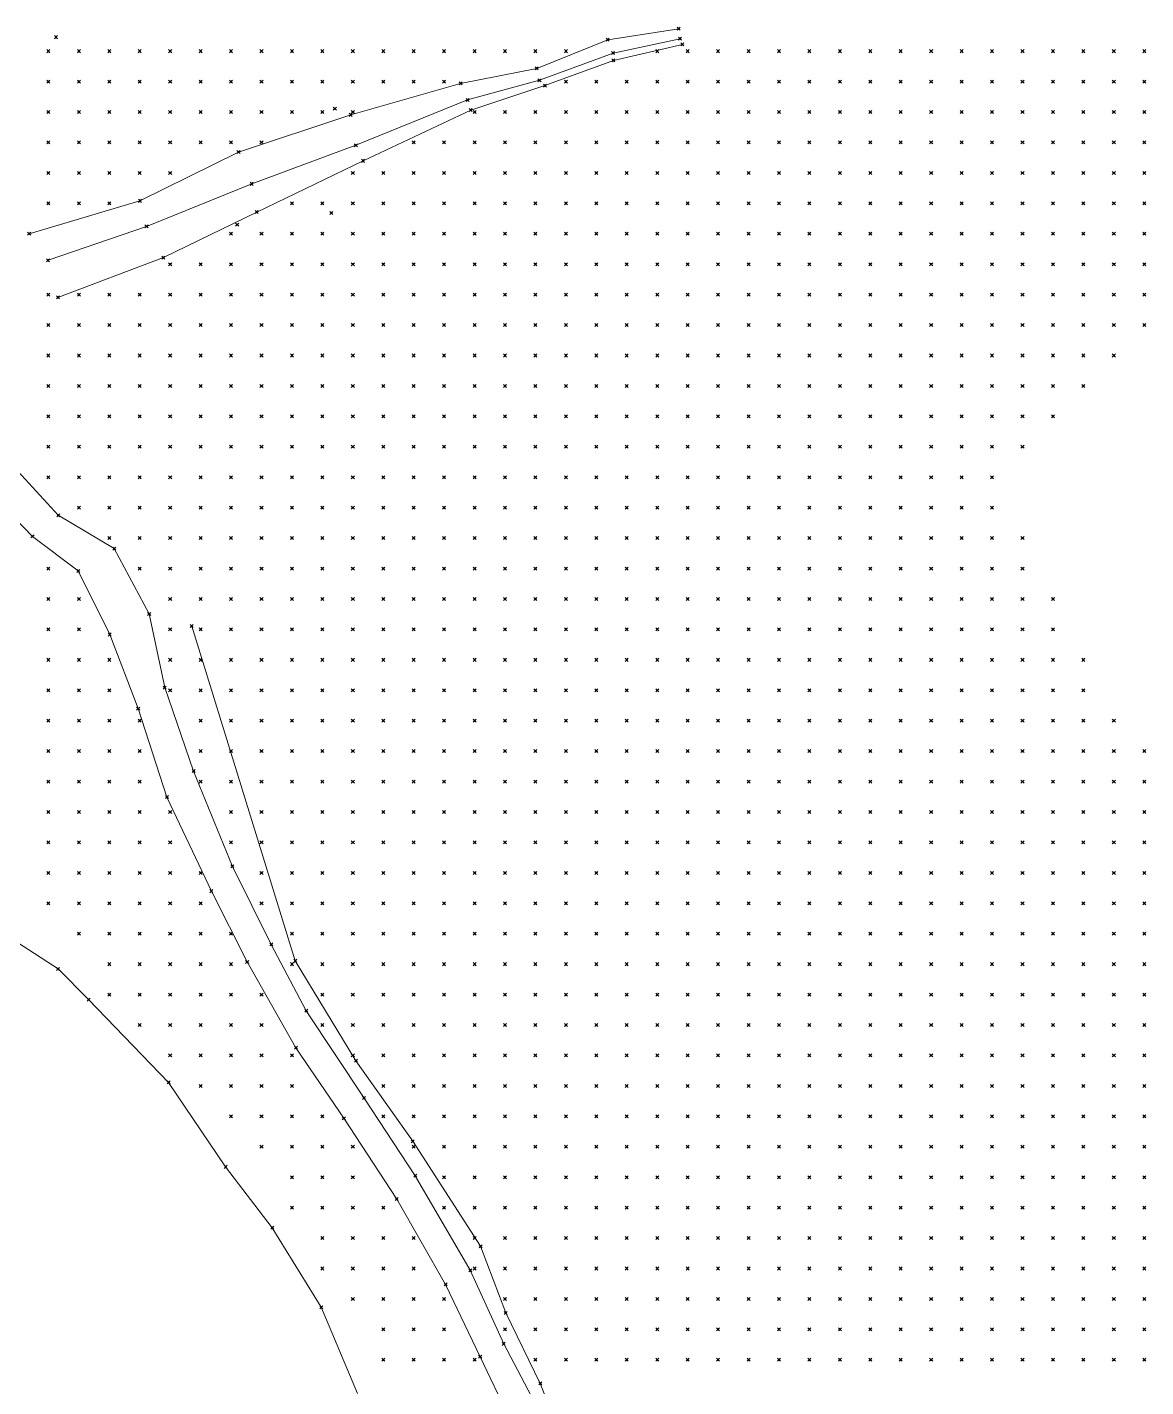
# Model space of a CAD drawing. Header units: metres. Extents: x 441556 to 446409, y 432338 to 461058.
# Drawn here: x 443181.7 to 443291.9, y 449074.1 to 449208.1 of the extents above; entities that cross this region are included whole.
import ezdxf

# ---------------------------------------------------------------- set-up
doc = ezdxf.new("R2010")
doc.units = ezdxf.units.M
doc.header["$MEASUREMENT"] = 0
doc.header["$PDMODE"] = 35
doc.header["$PDSIZE"] = 0.15
for name, color, linetype, lineweight in [('DTM-BRE-RevN_GRP_CURS APA', 2, 'Continuous', 0), ('DTM-BRE-RevN_GRP_DRUM PAMANT', 2, 'Continuous', 0), ('DTM-BRE-RevN_GRP_FIRUL APEI', 2, 'Continuous', 0), ('DTM-BRE-RevN_GRP_RAU', 2, 'Continuous', 0), ('DTM-BRE-RevN_GRP_TALUZ SUS', 2, 'Continuous', 0), ('DTM-NOK-RevN_LIDAR_co_lidar', 91, 'Continuous', 0), ('DTM-NOK-RevN_RTK', 32, 'Continuous', 0)]:
    doc.layers.add(name, color=color, linetype=linetype, lineweight=lineweight)

msp = doc.modelspace()

# ---------------------------------------------------------------- linework, layer by layer
at = {"layer": 'DTM-BRE-RevN_GRP_CURS APA'}
for p, q in [((443184.686, 449115.312, 343.337), (443178.878, 449119.058, 343.337)), ((443187.698, 449112.29, 343.337), (443184.686, 449115.312, 343.337)), ((443195.585, 449104.126, 343.337), (443187.698, 449112.29, 343.337)), ((443201.198, 449095.807, 343.326), (443195.585, 449104.126, 343.337)), ((443205.796, 449089.801, 343.162), (443201.198, 449095.807, 343.326)), ((443210.623, 449081.96, 343.03), (443205.796, 449089.801, 343.162)), ((443214.193, 449073.457, 343.096), (443210.623, 449081.96, 343.03))]:
    msp.add_line(p, q, dxfattribs=at)
at = {"layer": 'DTM-BRE-RevN_GRP_DRUM PAMANT'}
for p, q in [((443180.369, 449164.766, 355.245), (443184.705, 449160.018, 353.926)), ((443182.173, 449157.936, 353.865), (443177.442, 449162.812, 355.133)), ((443184.705, 449160.018, 353.926), (443190.224, 449156.731, 353.108)), ((443186.678, 449154.537, 352.727), (443182.173, 449157.936, 353.865)), ((443190.224, 449156.731, 353.108), (443193.669, 449150.293, 352.534)), ((443189.788, 449148.267, 352.207), (443186.678, 449154.537, 352.727)), ((443193.669, 449150.293, 352.534), (443195.201, 449143.029, 352.107)), ((443192.584, 449140.965, 351.935), (443189.788, 449148.267, 352.207)), ((443195.201, 449143.029, 352.107), (443198.052, 449134.813, 351.926)), ((443195.42, 449132.247, 351.827), (443192.584, 449140.965, 351.935)), ((443198.052, 449134.813, 351.926), (443201.874, 449125.414, 351.774)), ((443199.805, 449122.972, 351.578), (443195.42, 449132.247, 351.827)), ((443201.874, 449125.414, 351.774), (443205.701, 449117.723, 351.606)), ((443203.323, 449116, 351.44), (443199.805, 449122.972, 351.578)), ((443205.701, 449117.723, 351.606), (443209.141, 449111.183, 351.372)), ((443208.135, 449107.54, 351.419), (443203.323, 449116, 351.44)), ((443209.141, 449111.183, 351.372), (443214.848, 449102.581, 351.033)), ((443212.849, 449100.59, 351.075), (443208.135, 449107.54, 351.419)), ((443214.848, 449102.581, 351.033), (443219.881, 449094.927, 350.863)), ((443218.069, 449092.621, 350.732), (443212.849, 449100.59, 351.075)), ((443219.881, 449094.927, 350.863), (443225.305, 449085.607, 350.916)), ((443222.879, 449084.213, 350.851), (443218.069, 449092.621, 350.732)), ((443225.305, 449085.607, 350.916), (443228.606, 449078.359, 350.732)), ((443226.283, 449077.087, 350.627), (443222.879, 449084.213, 350.851)), ((443228.606, 449078.359, 350.732), (443234.359, 449067.501, 350.268)), ((443229.171, 449071.047, 350.255), (443226.283, 449077.087, 350.627))]:
    msp.add_line(p, q, dxfattribs=at)
at = {"layer": 'DTM-BRE-RevN_GRP_FIRUL APEI'}
for p, q in [((443245.98, 449206.989, 369.056), (443239.38, 449205.571, 367.887)), ((443239.38, 449205.571, 367.887), (443232.129, 449202.887, 366.591)), ((443232.129, 449202.887, 366.591), (443225.045, 449200.949, 365.52)), ((443225.045, 449200.949, 365.52), (443214.032, 449196.49, 363.7)), ((443214.032, 449196.49, 363.7), (443203.77, 449192.683, 361.959)), ((443203.77, 449192.683, 361.959), (443193.405, 449188.485, 360.049)), ((443193.405, 449188.485, 360.049), (443183.703, 449185.151, 358.454))]:
    msp.add_line(p, q, dxfattribs=at)
at = {"layer": 'DTM-BRE-RevN_GRP_RAU'}
for p, q in [((443245.853, 449207.971, 369.226), (443238.85, 449206.886, 367.955)), ((443238.85, 449206.886, 367.955), (443231.85, 449204.062, 366.669)), ((443239.411, 449204.842, 367.948), (443246.213, 449206.419, 369.207)), ((443231.85, 449204.062, 366.669), (443224.356, 449202.581, 365.886)), ((443232.666, 449202.37, 366.706), (443239.411, 449204.842, 367.948)), ((443224.356, 449202.581, 365.886), (443213.532, 449199.484, 364.359)), ((443225.36, 449199.956, 365.679), (443232.666, 449202.37, 366.706)), ((443214.752, 449194.949, 363.881), (443225.36, 449199.956, 365.679)), ((443213.532, 449199.484, 364.359), (443202.471, 449195.816, 362.338)), ((443202.471, 449195.816, 362.338), (443192.757, 449191.006, 360.404)), ((443204.263, 449189.903, 362.017), (443214.752, 449194.949, 363.881)), ((443192.757, 449191.006, 360.404), (443181.843, 449187.77, 358.369)), ((443195.071, 449185.415, 360.338), (443204.263, 449189.903, 362.017)), ((443184.681, 449181.495, 358.614), (443195.071, 449185.415, 360.338))]:
    msp.add_line(p, q, dxfattribs=at)
at = {"layer": 'DTM-BRE-RevN_GRP_TALUZ SUS'}
for p, q in [((443208.065, 449116.107, 353.129), (443197.86, 449149.092, 354.56)), ((443214.044, 449106.255, 352.79), (443208.065, 449116.107, 353.129)), ((443219.644, 449098.322, 352.724), (443214.044, 449106.255, 352.79)), ((443226.318, 449087.974, 353.587), (443219.644, 449098.322, 352.724)), ((443228.8, 449081.413, 353.173), (443226.318, 449087.974, 353.587)), ((443232.209, 449074.463, 352.848), (443228.8, 449081.413, 353.173)), ((443235.466, 449066.164, 352.14), (443232.209, 449074.463, 352.848))]:
    msp.add_line(p, q, dxfattribs=at)
at = {"layer": 'DTM-NOK-RevN_LIDAR_co_lidar'}
for p in [(443184.482, 449207.137, 365.792), (443183.741, 449205.759, 364.687), (443186.741, 449205.759, 365.078), (443189.74, 449205.759, 364.796), (443192.739, 449205.759, 364.443), (443195.739, 449205.759, 364.358), (443198.738, 449205.759, 364.307), (443201.737, 449205.759, 364.392), (443204.737, 449205.759, 364.516), (443207.736, 449205.759, 364.847), (443210.735, 449205.759, 365.059), (443213.735, 449205.759, 365.286), (443216.734, 449205.759, 365.546), (443219.733, 449205.759, 365.779), (443222.733, 449205.759, 366.006), (443225.732, 449205.759, 366.256), (443228.731, 449205.759, 366.512), (443231.731, 449205.759, 366.767), (443234.73, 449205.759, 367.09), (443243.728, 449205.759, 368.557), (443246.727, 449205.759, 369.084), (443249.727, 449205.759, 369.531), (443252.726, 449205.759, 369.946), (443255.725, 449205.759, 370.214), (443258.725, 449205.759, 370.295), (443261.724, 449205.759, 370.197), (443264.723, 449205.759, 370.388), (443267.723, 449205.759, 370.846), (443270.722, 449205.759, 371.472), (443273.721, 449205.759, 372.118), (443276.721, 449205.759, 372.735), (443279.72, 449205.759, 373.408), (443282.72, 449205.759, 374.091), (443285.719, 449205.759, 374.849), (443288.718, 449205.759, 375.706), (443291.718, 449205.759, 376.555), (443183.741, 449202.76, 362.794), (443186.741, 449202.76, 363.297), (443189.74, 449202.76, 363.21), (443192.739, 449202.76, 362.979), (443195.739, 449202.76, 363.04), (443198.738, 449202.76, 363.217), (443201.737, 449202.76, 363.479), (443204.737, 449202.76, 363.809), (443207.736, 449202.76, 364.205), (443210.735, 449202.76, 364.493), (443213.735, 449202.76, 364.762), (443216.734, 449202.76, 365.039), (443219.733, 449202.76, 365.253), (443222.733, 449202.76, 365.474), (443234.73, 449202.76, 366.779), (443237.729, 449202.76, 367.296), (443240.729, 449202.76, 367.846), (443243.728, 449202.76, 368.385), (443246.727, 449202.76, 368.828), (443249.727, 449202.76, 369.198), (443252.726, 449202.76, 369.408), (443255.725, 449202.76, 369.592), (443258.725, 449202.76, 369.528), (443261.724, 449202.76, 369.574), (443264.723, 449202.76, 370.111), (443267.723, 449202.76, 370.798), (443270.722, 449202.76, 371.598), (443273.721, 449202.76, 372.445), (443276.721, 449202.76, 373.361), (443279.72, 449202.76, 374.359), (443282.72, 449202.76, 375.278), (443285.719, 449202.76, 376.226), (443288.718, 449202.76, 377.266), (443291.718, 449202.76, 378.259), (443183.741, 449199.76, 361.359), (443186.741, 449199.76, 361.745), (443189.74, 449199.76, 361.802), (443192.739, 449199.76, 361.994), (443195.739, 449199.76, 362.186), (443198.738, 449199.76, 362.45), (443201.737, 449199.76, 362.863), (443204.737, 449199.76, 363.351), (443207.736, 449199.76, 363.741), (443210.735, 449199.76, 363.972), (443213.735, 449199.76, 364.172), (443225.732, 449199.76, 365.471), (443228.731, 449199.76, 365.865), (443231.731, 449199.76, 366.211), (443234.73, 449199.76, 366.525), (443237.729, 449199.76, 366.924), (443240.729, 449199.76, 367.431), (443243.728, 449199.76, 367.824), (443246.727, 449199.76, 368.1), (443249.727, 449199.76, 368.404), (443252.726, 449199.76, 368.616), (443255.725, 449199.76, 368.685), (443258.725, 449199.76, 368.909), (443261.724, 449199.76, 369.654), (443264.723, 449199.76, 370.543), (443267.723, 449199.76, 371.217), (443270.722, 449199.76, 372.078), (443273.721, 449199.76, 373.205), (443276.721, 449199.76, 374.582), (443279.72, 449199.76, 376.025), (443282.72, 449199.76, 377.168), (443285.719, 449199.76, 378.071), (443288.718, 449199.76, 379.016), (443291.718, 449199.76, 380.094), (443183.741, 449196.761, 360.265), (443186.741, 449196.761, 360.701), (443189.74, 449196.761, 360.8), (443192.739, 449196.761, 361.206), (443195.739, 449196.761, 361.496), (443198.738, 449196.761, 361.847), (443201.737, 449196.761, 362.231), (443204.737, 449196.761, 362.631), (443219.733, 449196.761, 364.471), (443222.733, 449196.761, 364.964), (443225.732, 449196.761, 365.371), (443228.731, 449196.761, 365.67), (443231.731, 449196.761, 365.797), (443234.73, 449196.761, 365.833), (443237.729, 449196.761, 366.145), (443240.729, 449196.761, 366.611), (443243.728, 449196.761, 366.98), (443246.727, 449196.761, 367.337), (443249.727, 449196.761, 367.682), (443252.726, 449196.761, 368.066), (443255.725, 449196.761, 368.456), (443258.725, 449196.761, 369.333), (443261.724, 449196.761, 370.436), (443264.723, 449196.761, 371.634), (443267.723, 449196.761, 372.497), (443270.722, 449196.761, 373.509), (443273.721, 449196.761, 374.984), (443276.721, 449196.761, 376.648), (443279.72, 449196.761, 378.144), (443282.72, 449196.761, 379.394), (443285.719, 449196.761, 380.383), (443288.718, 449196.761, 381.414), (443291.718, 449196.761, 382.645), (443183.741, 449193.762, 359.277), (443186.741, 449193.762, 359.71), (443189.74, 449193.762, 360.057), (443192.739, 449193.762, 360.414), (443195.739, 449193.762, 360.801), (443213.735, 449193.762, 363.375), (443216.734, 449193.762, 363.843), (443219.733, 449193.762, 364.294), (443222.733, 449193.762, 364.66), (443225.732, 449193.762, 364.901), (443228.731, 449193.762, 365.068), (443231.731, 449193.762, 365.049), (443234.73, 449193.762, 364.973), (443237.729, 449193.762, 365.445), (443240.729, 449193.762, 366.013), (443243.728, 449193.762, 366.536), (443246.727, 449193.762, 367.15), (443249.727, 449193.762, 367.59), (443252.726, 449193.762, 368.143), (443255.725, 449193.762, 369.401), (443258.725, 449193.762, 370.89), (443261.724, 449193.762, 372.124), (443264.723, 449193.762, 373.496), (443267.723, 449193.762, 374.481), (443270.722, 449193.762, 375.787), (443273.721, 449193.762, 377.427), (443276.721, 449193.762, 379.159), (443279.72, 449193.762, 380.751), (443282.72, 449193.762, 382.229), (443285.719, 449193.762, 383.417), (443288.718, 449193.762, 384.624), (443291.718, 449193.762, 385.937), (443183.741, 449190.762, 358.669), (443186.741, 449190.762, 358.978), (443189.74, 449190.762, 359.396), (443207.736, 449190.762, 362.289), (443210.735, 449190.762, 362.775), (443213.735, 449190.762, 363.146), (443216.734, 449190.762, 363.501), (443219.733, 449190.762, 363.723), (443222.733, 449190.762, 363.831), (443225.732, 449190.762, 363.944), (443228.731, 449190.762, 364.079), (443231.731, 449190.762, 364.294), (443234.73, 449190.762, 364.641), (443237.729, 449190.762, 365.307), (443240.729, 449190.762, 366.329), (443243.728, 449190.762, 367.172), (443246.727, 449190.762, 368.341), (443249.727, 449190.762, 369.976), (443252.726, 449190.762, 370.877), (443255.725, 449190.762, 371.982), (443258.725, 449190.762, 373.427), (443261.724, 449190.762, 374.788), (443264.723, 449190.762, 375.908), (443267.723, 449190.762, 377.005), (443270.722, 449190.762, 378.696), (443273.721, 449190.762, 380.399), (443276.721, 449190.762, 382.055), (443279.72, 449190.762, 383.881), (443282.72, 449190.762, 385.544), (443285.719, 449190.762, 386.816), (443288.718, 449190.762, 388.043), (443291.718, 449190.762, 389.091), (443201.737, 449187.763, 361.159), (443204.737, 449187.763, 361.688), (443207.736, 449187.763, 362.202), (443210.735, 449187.763, 362.59), (443213.735, 449187.763, 362.73), (443216.734, 449187.763, 362.791), (443219.733, 449187.763, 362.667), (443222.733, 449187.763, 362.705), (443225.732, 449187.763, 363.032), (443228.731, 449187.763, 363.372), (443231.731, 449187.763, 364.02), (443234.73, 449187.763, 364.991), (443237.729, 449187.763, 365.857), (443240.729, 449187.763, 367.374), (443243.728, 449187.763, 369.578), (443246.727, 449187.763, 372.494), (443249.727, 449187.763, 376.146), (443252.726, 449187.763, 376.884), (443255.725, 449187.763, 376.611), (443258.725, 449187.763, 377.133), (443261.724, 449187.763, 378.161), (443264.723, 449187.763, 379.066), (443267.723, 449187.763, 380.289), (443270.722, 449187.763, 381.882), (443273.721, 449187.763, 383.668), (443276.721, 449187.763, 385.474), (443279.72, 449187.763, 387.399), (443282.72, 449187.763, 389.165), (443285.719, 449187.763, 390.668), (443288.718, 449187.763, 391.849), (443291.718, 449187.763, 392.394), (443195.739, 449184.764, 360.128), (443198.738, 449184.764, 360.58), (443201.737, 449184.764, 361.049), (443204.737, 449184.764, 361.502), (443207.736, 449184.764, 361.939), (443210.735, 449184.764, 362), (443213.735, 449184.764, 361.705), (443216.734, 449184.764, 361.439), (443219.733, 449184.764, 361.565), (443222.733, 449184.764, 362.036), (443225.732, 449184.764, 362.668), (443228.731, 449184.764, 363.608), (443231.731, 449184.764, 365.015), (443234.73, 449184.764, 366.535), (443237.729, 449184.764, 368.079), (443240.729, 449184.764, 370.701), (443243.728, 449184.764, 374.229), (443246.727, 449184.764, 377.078), (443249.727, 449184.764, 379.934), (443252.726, 449184.764, 381.019), (443255.725, 449184.764, 382.082), (443258.725, 449184.764, 382.361), (443261.724, 449184.764, 382.233), (443264.723, 449184.764, 383.941), (443267.723, 449184.764, 384.469), (443270.722, 449184.764, 385.519), (443273.721, 449184.764, 387.444), (443276.721, 449184.764, 389.612), (443279.72, 449184.764, 391.293), (443282.72, 449184.764, 392.628), (443285.719, 449184.764, 393.968), (443288.718, 449184.764, 395.093), (443291.718, 449184.764, 395.685), (443183.741, 449181.764, 357.983), (443186.741, 449181.764, 358.645), (443189.74, 449181.764, 359.197), (443192.739, 449181.764, 359.747), (443195.739, 449181.764, 360.225), (443198.738, 449181.764, 360.626), (443201.737, 449181.764, 360.986), (443204.737, 449181.764, 361.246), (443207.736, 449181.764, 361.397), (443210.735, 449181.764, 360.725), (443213.735, 449181.764, 360.029), (443216.734, 449181.764, 359.987), (443219.733, 449181.764, 360.7), (443222.733, 449181.764, 361.932), (443225.732, 449181.764, 363.404), (443228.731, 449181.764, 364.912), (443231.731, 449181.764, 366.527), (443234.73, 449181.764, 368.513), (443237.729, 449181.764, 370.71), (443240.729, 449181.764, 373.308), (443243.728, 449181.764, 376.468), (443246.727, 449181.764, 379.17), (443249.727, 449181.764, 381.544), (443252.726, 449181.764, 383.49), (443255.725, 449181.764, 385.07), (443258.725, 449181.764, 386.342), (443261.724, 449181.764, 387.221), (443264.723, 449181.764, 388.576), (443267.723, 449181.764, 388.857), (443270.722, 449181.764, 389.592), (443273.721, 449181.764, 390.822), (443276.721, 449181.764, 392.371), (443279.72, 449181.764, 394.058), (443282.72, 449181.764, 395.672), (443285.719, 449181.764, 397.064), (443288.718, 449181.764, 398.009), (443291.718, 449181.764, 398.428), (443183.741, 449178.765, 357.862), (443186.741, 449178.765, 358.768), (443189.74, 449178.765, 359.261), (443192.739, 449178.765, 359.862), (443195.739, 449178.765, 360.229), (443198.738, 449178.765, 360.593), (443201.737, 449178.765, 360.651), (443204.737, 449178.765, 360.455), (443207.736, 449178.765, 359.932), (443210.735, 449178.765, 359.148), (443213.735, 449178.765, 359.081), (443216.734, 449178.765, 359.984), (443219.733, 449178.765, 361.481), (443222.733, 449178.765, 363.158), (443225.732, 449178.765, 364.809), (443228.731, 449178.765, 366.387), (443231.731, 449178.765, 367.978), (443234.73, 449178.765, 369.789), (443237.729, 449178.765, 371.982), (443240.729, 449178.765, 374.699), (443243.728, 449178.765, 377.496), (443246.727, 449178.765, 380.71), (443249.727, 449178.765, 382.882), (443252.726, 449178.765, 384.92), (443255.725, 449178.765, 387.098), (443258.725, 449178.765, 388.81), (443261.724, 449178.765, 390.269), (443264.723, 449178.765, 391.634), (443267.723, 449178.765, 392.698), (443270.722, 449178.765, 393.611), (443273.721, 449178.765, 394.446), (443276.721, 449178.765, 395.726), (443279.72, 449178.765, 397.291), (443282.72, 449178.765, 399.065), (443285.719, 449178.765, 400.51), (443288.718, 449178.765, 401.042), (443291.718, 449178.765, 401.255), (443183.741, 449175.766, 357.607), (443186.741, 449175.766, 358.974), (443189.74, 449175.766, 359.492), (443192.739, 449175.766, 359.862), (443195.739, 449175.766, 360.112), (443198.738, 449175.766, 360.188), (443201.737, 449175.766, 358.76), (443204.737, 449175.766, 358.396), (443207.736, 449175.766, 357.924), (443210.735, 449175.766, 358.31), (443213.735, 449175.766, 359.503), (443216.734, 449175.766, 361.251), (443219.733, 449175.766, 363.15), (443222.733, 449175.766, 364.861), (443225.732, 449175.766, 366.542), (443228.731, 449175.766, 368.191), (443231.731, 449175.766, 369.728), (443234.73, 449175.766, 371.443), (443237.729, 449175.766, 373.541), (443240.729, 449175.766, 376.537), (443243.728, 449175.766, 379.663), (443246.727, 449175.766, 382.417), (443249.727, 449175.766, 384.483), (443252.726, 449175.766, 386.719), (443255.725, 449175.766, 388.783), (443258.725, 449175.766, 390.872), (443261.724, 449175.766, 392.757), (443264.723, 449175.766, 394.857), (443267.723, 449175.766, 396.429), (443270.722, 449175.766, 397.726), (443273.721, 449175.766, 398.41), (443276.721, 449175.766, 399.227), (443279.72, 449175.766, 400.566), (443282.72, 449175.766, 402.331), (443285.719, 449175.766, 403.549), (443288.718, 449175.766, 403.843), (443183.741, 449172.766, 357.636), (443186.741, 449172.766, 358.667), (443189.74, 449172.766, 359.075), (443192.739, 449172.766, 359.005), (443195.739, 449172.766, 359.325), (443198.738, 449172.766, 358.44), (443201.737, 449172.766, 357.426), (443204.737, 449172.766, 356.879), (443207.736, 449172.766, 357.549), (443210.735, 449172.766, 359.242), (443213.735, 449172.766, 361.636), (443216.734, 449172.766, 363.677), (443219.733, 449172.766, 365.117), (443222.733, 449172.766, 366.485), (443225.732, 449172.766, 367.933), (443228.731, 449172.766, 369.544), (443231.731, 449172.766, 371.341), (443234.73, 449172.766, 373.289), (443237.729, 449172.766, 375.892), (443240.729, 449172.766, 378.722), (443243.728, 449172.766, 381.92), (443246.727, 449172.766, 384.252), (443249.727, 449172.766, 386.047), (443252.726, 449172.766, 388.348), (443255.725, 449172.766, 390.379), (443258.725, 449172.766, 392.588), (443261.724, 449172.766, 394.529), (443264.723, 449172.766, 396.737), (443267.723, 449172.766, 398.637), (443270.722, 449172.766, 400.358), (443273.721, 449172.766, 402.18), (443276.721, 449172.766, 403.665), (443279.72, 449172.766, 404.829), (443282.72, 449172.766, 406.069), (443285.719, 449172.766, 407.312), (443183.741, 449169.767, 356.994), (443186.741, 449169.767, 358.168), (443189.74, 449169.767, 358.032), (443192.739, 449169.767, 357.249), (443195.739, 449169.767, 357.06), (443198.738, 449169.767, 355.944), (443201.737, 449169.767, 355.992), (443204.737, 449169.767, 357.458), (443207.736, 449169.767, 359.081), (443210.735, 449169.767, 361.714), (443213.735, 449169.767, 364.162), (443216.734, 449169.767, 365.897), (443219.733, 449169.767, 367.35), (443222.733, 449169.767, 368.93), (443225.732, 449169.767, 370.459), (443228.731, 449169.767, 372.015), (443231.731, 449169.767, 373.725), (443234.73, 449169.767, 375.539), (443237.729, 449169.767, 378.477), (443240.729, 449169.767, 381.648), (443243.728, 449169.767, 384.496), (443246.727, 449169.767, 386.354), (443249.727, 449169.767, 387.848), (443252.726, 449169.767, 389.808), (443255.725, 449169.767, 391.904), (443258.725, 449169.767, 394.226), (443261.724, 449169.767, 396.254), (443264.723, 449169.767, 398.459), (443267.723, 449169.767, 400.717), (443270.722, 449169.767, 402.923), (443273.721, 449169.767, 405.068), (443276.721, 449169.767, 406.772), (443279.72, 449169.767, 408.323), (443282.72, 449169.767, 409.72), (443183.741, 449166.768, 356.18), (443186.741, 449166.768, 357.418), (443189.74, 449166.768, 356.32), (443192.739, 449166.768, 354.645), (443195.739, 449166.768, 354.442), (443198.738, 449166.768, 354.632), (443201.737, 449166.768, 356.587), (443204.737, 449166.768, 359.349), (443207.736, 449166.768, 361.764), (443210.735, 449166.768, 363.941), (443213.735, 449166.768, 365.971), (443216.734, 449166.768, 367.911), (443219.733, 449166.768, 369.224), (443222.733, 449166.768, 370.677), (443225.732, 449166.768, 372.76), (443228.731, 449166.768, 374.786), (443231.731, 449166.768, 377.032), (443234.73, 449166.768, 379.527), (443237.729, 449166.768, 381.504), (443240.729, 449166.768, 384.187), (443243.728, 449166.768, 386.522), (443246.727, 449166.768, 388.182), (443249.727, 449166.768, 389.55), (443252.726, 449166.768, 391.431), (443255.725, 449166.768, 393.542), (443258.725, 449166.768, 395.949), (443261.724, 449166.768, 398.087), (443264.723, 449166.768, 400.702), (443267.723, 449166.768, 402.485), (443270.722, 449166.768, 404.852), (443273.721, 449166.768, 406.809), (443276.721, 449166.768, 408.534), (443279.72, 449166.768, 410.218), (443183.741, 449163.768, 355.378), (443186.741, 449163.768, 356.033), (443189.74, 449163.768, 354.254), (443192.739, 449163.768, 353.735), (443195.739, 449163.768, 354.065), (443198.738, 449163.768, 354.794), (443201.737, 449163.768, 357.417), (443204.737, 449163.768, 360.536), (443207.736, 449163.768, 363.189), (443210.735, 449163.768, 365.601), (443213.735, 449163.768, 367.953), (443216.734, 449163.768, 369.909), (443219.733, 449163.768, 371.253), (443222.733, 449163.768, 372.866), (443225.732, 449163.768, 375.012), (443228.731, 449163.768, 377.211), (443231.731, 449163.768, 379.541), (443234.73, 449163.768, 382.015), (443237.729, 449163.768, 384.484), (443240.729, 449163.768, 386.573), (443243.728, 449163.768, 388.424), (443246.727, 449163.768, 389.811), (443249.727, 449163.768, 391.411), (443252.726, 449163.768, 393.536), (443255.725, 449163.768, 395.448), (443258.725, 449163.768, 398.08), (443261.724, 449163.768, 400.346), (443264.723, 449163.768, 402.791), (443267.723, 449163.768, 405.082), (443270.722, 449163.768, 406.958), (443273.721, 449163.768, 408.678), (443276.721, 449163.768, 410.4), (443186.741, 449160.769, 354.233), (443189.74, 449160.769, 353.383), (443192.739, 449160.769, 353.605), (443195.739, 449160.769, 353.64), (443198.738, 449160.769, 354.931), (443201.737, 449160.769, 358.001), (443204.737, 449160.769, 360.842), (443207.736, 449160.769, 363.161), (443210.735, 449160.769, 365.951), (443213.735, 449160.769, 368.559), (443216.734, 449160.769, 370.679), (443219.733, 449160.769, 372.258), (443222.733, 449160.769, 373.727), (443225.732, 449160.769, 375.948), (443228.731, 449160.769, 378.477), (443231.731, 449160.769, 380.486), (443234.73, 449160.769, 382.654), (443237.729, 449160.769, 385.081), (443240.729, 449160.769, 387.21), (443243.728, 449160.769, 389.337), (443246.727, 449160.769, 391.006), (443249.727, 449160.769, 392.896), (443252.726, 449160.769, 395.012), (443255.725, 449160.769, 397.187), (443258.725, 449160.769, 399.451), (443261.724, 449160.769, 401.901), (443264.723, 449160.769, 404.657), (443267.723, 449160.769, 407.309), (443270.722, 449160.769, 409.392), (443273.721, 449160.769, 411.009), (443276.721, 449160.769, 412.473), (443189.74, 449157.77, 353.063), (443192.739, 449157.77, 353.212), (443195.739, 449157.77, 353.243), (443198.738, 449157.77, 354.868), (443201.737, 449157.77, 357.741), (443204.737, 449157.77, 360.026), (443207.736, 449157.77, 362.664), (443210.735, 449157.77, 364.931), (443213.735, 449157.77, 367.714), (443216.734, 449157.77, 369.824), (443219.733, 449157.77, 371.419), (443222.733, 449157.77, 373.211), (443225.732, 449157.77, 375.196), (443228.731, 449157.77, 377.239), (443231.731, 449157.77, 379.227), (443234.73, 449157.77, 381.555), (443237.729, 449157.77, 384.133), (443240.729, 449157.77, 386.358), (443243.728, 449157.77, 388.603), (443246.727, 449157.77, 390.539), (443249.727, 449157.77, 393.029), (443252.726, 449157.77, 395.152), (443255.725, 449157.77, 397.793), (443258.725, 449157.77, 400.221), (443261.724, 449157.77, 402.857), (443264.723, 449157.77, 405.76), (443267.723, 449157.77, 408.302), (443270.722, 449157.77, 410.657), (443273.721, 449157.77, 412.777), (443276.721, 449157.77, 414.525), (443279.72, 449157.77, 416.083), (443183.741, 449154.77, 352.996), (443192.739, 449154.77, 352.847), (443195.739, 449154.77, 352.943), (443198.738, 449154.77, 354.919), (443201.737, 449154.77, 357.376), (443204.737, 449154.77, 359.383), (443207.736, 449154.77, 361.881), (443210.735, 449154.77, 364.125), (443213.735, 449154.77, 366.548), (443216.734, 449154.77, 368.48), (443219.733, 449154.77, 370.064), (443222.733, 449154.77, 371.976), (443225.732, 449154.77, 374.04), (443228.731, 449154.77, 375.851), (443231.731, 449154.77, 377.941), (443234.73, 449154.77, 380.657), (443237.729, 449154.77, 382.785), (443240.729, 449154.77, 384.784), (443243.728, 449154.77, 387.189), (443246.727, 449154.77, 389.308), (443249.727, 449154.77, 392.286), (443252.726, 449154.77, 394.531), (443255.725, 449154.77, 397.262), (443258.725, 449154.77, 399.933), (443261.724, 449154.77, 402.946), (443264.723, 449154.77, 405.324), (443267.723, 449154.77, 408.317), (443270.722, 449154.77, 410.976), (443273.721, 449154.77, 413.456), (443276.721, 449154.77, 415.675), (443279.72, 449154.77, 417.546), (443183.741, 449151.771, 352.685), (443186.741, 449151.771, 352.503), (443195.739, 449151.771, 352.815), (443198.738, 449151.771, 354.755), (443201.737, 449151.771, 356.548), (443204.737, 449151.771, 358.467), (443207.736, 449151.771, 360.799), (443210.735, 449151.771, 362.914), (443213.735, 449151.771, 365.066), (443216.734, 449151.771, 366.892), (443219.733, 449151.771, 368.608), (443222.733, 449151.771, 370.514), (443225.732, 449151.771, 372.558), (443228.731, 449151.771, 374.598), (443231.731, 449151.771, 376.817), (443234.73, 449151.771, 379.307), (443237.729, 449151.771, 381.328), (443240.729, 449151.771, 383.775), (443243.728, 449151.771, 386.32), (443246.727, 449151.771, 388.431), (443249.727, 449151.771, 391.282), (443252.726, 449151.771, 393.909), (443255.725, 449151.771, 396.684), (443258.725, 449151.771, 399.48), (443261.724, 449151.771, 402.26), (443264.723, 449151.771, 404.851), (443267.723, 449151.771, 407.6), (443270.722, 449151.771, 410.487), (443273.721, 449151.771, 413.083), (443276.721, 449151.771, 415.415), (443279.72, 449151.771, 417.637), (443282.72, 449151.771, 419.694), (443183.741, 449148.772, 352.323), (443186.741, 449148.772, 352.13), (443195.739, 449148.772, 352.604), (443198.738, 449148.772, 354.687), (443201.737, 449148.772, 355.968), (443204.737, 449148.772, 357.582), (443207.736, 449148.772, 359.573), (443210.735, 449148.772, 361.516), (443213.735, 449148.772, 363.687), (443216.734, 449148.772, 365.549), (443219.733, 449148.772, 367.25), (443222.733, 449148.772, 369.194), (443225.732, 449148.772, 371.305), (443228.731, 449148.772, 373.48), (443231.731, 449148.772, 375.724), (443234.73, 449148.772, 377.982), (443237.729, 449148.772, 380.294), (443240.729, 449148.772, 383.021), (443243.728, 449148.772, 385.515), (443246.727, 449148.772, 387.908), (443249.727, 449148.772, 390.704), (443252.726, 449148.772, 393.432), (443255.725, 449148.772, 396.096), (443258.725, 449148.772, 399.367), (443261.724, 449148.772, 401.81), (443264.723, 449148.772, 404.311), (443267.723, 449148.772, 406.862), (443270.722, 449148.772, 409.268), (443273.721, 449148.772, 411.728), (443276.721, 449148.772, 414.176), (443279.72, 449148.772, 416.631), (443282.72, 449148.772, 419.084), (443183.741, 449145.772, 351.388), (443186.741, 449145.772, 351.769), (443189.74, 449145.772, 352.235), (443195.739, 449145.772, 352.377), (443198.738, 449145.772, 354.146), (443201.737, 449145.772, 355.22), (443204.737, 449145.772, 356.704), (443207.736, 449145.772, 358.507), (443210.735, 449145.772, 360.364), (443213.735, 449145.772, 362.316), (443216.734, 449145.772, 364.152), (443219.733, 449145.772, 366.04), (443222.733, 449145.772, 368.104), (443225.732, 449145.772, 370.22), (443228.731, 449145.772, 372.392), (443231.731, 449145.772, 374.792), (443234.73, 449145.772, 377.275), (443237.729, 449145.772, 379.508), (443240.729, 449145.772, 382.166), (443243.728, 449145.772, 384.779), (443246.727, 449145.772, 387.578), (443249.727, 449145.772, 390.348), (443252.726, 449145.772, 393.241), (443255.725, 449145.772, 396.112), (443258.725, 449145.772, 398.992), (443261.724, 449145.772, 401.408), (443264.723, 449145.772, 403.572), (443267.723, 449145.772, 405.938), (443270.722, 449145.772, 408.086), (443273.721, 449145.772, 410.405), (443276.721, 449145.772, 412.954), (443279.72, 449145.772, 415.677), (443282.72, 449145.772, 418.627), (443285.719, 449145.772, 421.782), (443183.741, 449142.773, 349.958), (443186.741, 449142.773, 350.997), (443189.74, 449142.773, 351.938), (443195.739, 449142.773, 352.205), (443198.738, 449142.773, 353.493), (443201.737, 449142.773, 354.438), (443204.737, 449142.773, 355.804), (443207.736, 449142.773, 357.532), (443210.735, 449142.773, 359.369), (443213.735, 449142.773, 361.176), (443216.734, 449142.773, 363.038), (443219.733, 449142.773, 365.085), (443222.733, 449142.773, 367.192), (443225.732, 449142.773, 369.338), (443228.731, 449142.773, 371.514), (443231.731, 449142.773, 373.851), (443234.73, 449142.773, 376.489), (443237.729, 449142.773, 378.896), (443240.729, 449142.773, 381.581), (443243.728, 449142.773, 384.578), (443246.727, 449142.773, 387.442), (443249.727, 449142.773, 390.107), (443252.726, 449142.773, 392.984), (443255.725, 449142.773, 395.777), (443258.725, 449142.773, 398.065), (443261.724, 449142.773, 400.384), (443264.723, 449142.773, 402.497), (443267.723, 449142.773, 404.709), (443270.722, 449142.773, 406.97), (443273.721, 449142.773, 409.427), (443276.721, 449142.773, 412.057), (443279.72, 449142.773, 414.942), (443282.72, 449142.773, 418.241), (443285.719, 449142.773, 421.749), (443183.741, 449139.774, 348.623), (443186.741, 449139.774, 349.967), (443189.74, 449139.774, 351.446), (443192.739, 449139.774, 351.798), (443198.738, 449139.774, 352.868), (443201.737, 449139.774, 353.692), (443204.737, 449139.774, 354.883), (443207.736, 449139.774, 356.561), (443210.735, 449139.774, 358.613), (443213.735, 449139.774, 360.587), (443216.734, 449139.774, 362.404), (443219.733, 449139.774, 364.331), (443222.733, 449139.774, 366.337), (443225.732, 449139.774, 368.534), (443228.731, 449139.774, 370.851), (443231.731, 449139.774, 373.115), (443234.73, 449139.774, 375.715), (443237.729, 449139.774, 378.383), (443240.729, 449139.774, 381.082), (443243.728, 449139.774, 384.36), (443246.727, 449139.774, 387.285), (443249.727, 449139.774, 389.766), (443252.726, 449139.774, 392.008), (443255.725, 449139.774, 394.494), (443258.725, 449139.774, 396.628), (443261.724, 449139.774, 398.945), (443264.723, 449139.774, 401.269), (443267.723, 449139.774, 403.618), (443270.722, 449139.774, 406.031), (443273.721, 449139.774, 408.672), (443276.721, 449139.774, 411.472), (443279.72, 449139.774, 414.468), (443282.72, 449139.774, 418.142), (443285.719, 449139.774, 421.681), (443288.718, 449139.774, 424.201), (443183.741, 449136.774, 347.721), (443186.741, 449136.774, 349.401), (443189.74, 449136.774, 351.214), (443192.739, 449136.774, 351.615), (443198.738, 449136.774, 352.258), (443201.737, 449136.774, 353.085), (443204.737, 449136.774, 354.27), (443207.736, 449136.774, 355.954), (443210.735, 449136.774, 358.01), (443213.735, 449136.774, 360.083), (443216.734, 449136.774, 361.859), (443219.733, 449136.774, 363.518), (443222.733, 449136.774, 365.471), (443225.732, 449136.774, 367.755), (443228.731, 449136.774, 370.179), (443231.731, 449136.774, 372.558), (443234.73, 449136.774, 374.919), (443237.729, 449136.774, 377.56), (443240.729, 449136.774, 380.222), (443243.728, 449136.774, 383.421), (443246.727, 449136.774, 386.655), (443249.727, 449136.774, 388.84), (443252.726, 449136.774, 390.759), (443255.725, 449136.774, 392.965), (443258.725, 449136.774, 395.236), (443261.724, 449136.774, 397.729), (443264.723, 449136.774, 400.285), (443267.723, 449136.774, 402.816), (443270.722, 449136.774, 405.328), (443273.721, 449136.774, 408.05), (443276.721, 449136.774, 411.092), (443279.72, 449136.774, 414.468), (443282.72, 449136.774, 418.127), (443285.719, 449136.774, 420.926), (443288.718, 449136.774, 422.654), (443291.718, 449136.774, 424.168), (443183.741, 449133.775, 347.315), (443186.741, 449133.775, 349.159), (443189.74, 449133.775, 351.038), (443192.739, 449133.775, 351.521), (443198.738, 449133.775, 351.858), (443201.737, 449133.775, 352.738), (443204.737, 449133.775, 353.937), (443207.736, 449133.775, 355.6), (443210.735, 449133.775, 357.4), (443213.735, 449133.775, 359.315), (443216.734, 449133.775, 361.233), (443219.733, 449133.775, 362.907), (443222.733, 449133.775, 364.819), (443225.732, 449133.775, 367.054), (443228.731, 449133.775, 369.408), (443231.731, 449133.775, 371.845), (443234.73, 449133.775, 374.068), (443237.729, 449133.775, 376.531), (443240.729, 449133.775, 379.126), (443243.728, 449133.775, 381.974), (443246.727, 449133.775, 385.199), (443249.727, 449133.775, 387.357), (443252.726, 449133.775, 389.55), (443255.725, 449133.775, 391.583), (443258.725, 449133.775, 394.023), (443261.724, 449133.775, 396.843), (443264.723, 449133.775, 399.518), (443267.723, 449133.775, 402.105), (443270.722, 449133.775, 404.807), (443273.721, 449133.775, 407.587), (443276.721, 449133.775, 410.797), (443279.72, 449133.775, 414.222), (443282.72, 449133.775, 417.097), (443285.719, 449133.775, 419.081), (443288.718, 449133.775, 420.575), (443291.718, 449133.775, 422.141), (443183.741, 449130.776, 346.986), (443186.741, 449130.776, 348.511), (443189.74, 449130.776, 350.193), (443192.739, 449130.776, 351.153), (443195.739, 449130.776, 351.476), (443201.737, 449130.776, 352.325), (443204.737, 449130.776, 353.541), (443207.736, 449130.776, 355.135), (443210.735, 449130.776, 356.874), (443213.735, 449130.776, 358.586), (443216.734, 449130.776, 360.497), (443219.733, 449130.776, 362.479), (443222.733, 449130.776, 364.313), (443225.732, 449130.776, 366.269), (443228.731, 449130.776, 368.55), (443231.731, 449130.776, 370.964), (443234.73, 449130.776, 373.345), (443237.729, 449130.776, 375.647), (443240.729, 449130.776, 378.113), (443243.728, 449130.776, 380.611), (443246.727, 449130.776, 383.441), (443249.727, 449130.776, 385.823), (443252.726, 449130.776, 388.212), (443255.725, 449130.776, 390.402), (443258.725, 449130.776, 392.907), (443261.724, 449130.776, 395.868), (443264.723, 449130.776, 398.835), (443267.723, 449130.776, 401.552), (443270.722, 449130.776, 404.341), (443273.721, 449130.776, 407.029), (443276.721, 449130.776, 410.008), (443279.72, 449130.776, 412.746), (443282.72, 449130.776, 414.954), (443285.719, 449130.776, 416.783), (443288.718, 449130.776, 418.423), (443291.718, 449130.776, 420.068), (443183.741, 449127.776, 346.434), (443186.741, 449127.776, 347.57), (443189.74, 449127.776, 349.087), (443192.739, 449127.776, 350.461), (443195.739, 449127.776, 351.311), (443201.737, 449127.776, 351.867), (443204.737, 449127.776, 353.155), (443207.736, 449127.776, 354.624), (443210.735, 449127.776, 356.332), (443213.735, 449127.776, 358.011), (443216.734, 449127.776, 359.681), (443219.733, 449127.776, 361.698), (443222.733, 449127.776, 363.649), (443225.732, 449127.776, 365.576), (443228.731, 449127.776, 367.816), (443231.731, 449127.776, 370.115), (443234.73, 449127.776, 372.493), (443237.729, 449127.776, 374.807), (443240.729, 449127.776, 377.187), (443243.728, 449127.776, 379.539), (443246.727, 449127.776, 382.148), (443249.727, 449127.776, 384.548), (443252.726, 449127.776, 387.06), (443255.725, 449127.776, 389.657), (443258.725, 449127.776, 392.298), (443261.724, 449127.776, 395.044), (443264.723, 449127.776, 398.3), (443267.723, 449127.776, 400.867), (443270.722, 449127.776, 403.221), (443273.721, 449127.776, 405.562), (443276.721, 449127.776, 407.971), (443279.72, 449127.776, 410.373), (443282.72, 449127.776, 412.597), (443285.719, 449127.776, 414.507), (443288.718, 449127.776, 416.243), (443291.718, 449127.776, 417.936), (443183.741, 449124.777, 346.038), (443186.741, 449124.777, 346.817), (443189.74, 449124.777, 348.286), (443192.739, 449124.777, 349.854), (443195.739, 449124.777, 351.034), (443198.738, 449124.777, 351.341), (443204.737, 449124.777, 352.712), (443207.736, 449124.777, 354.077), (443210.735, 449124.777, 355.68), (443213.735, 449124.777, 357.37), (443216.734, 449124.777, 359), (443219.733, 449124.777, 360.96), (443222.733, 449124.777, 363.038), (443225.732, 449124.777, 365.091), (443228.731, 449124.777, 367.234), (443231.731, 449124.777, 369.406), (443234.73, 449124.777, 371.754), (443237.729, 449124.777, 373.959), (443240.729, 449124.777, 376.16), (443243.728, 449124.777, 378.519), (443246.727, 449124.777, 380.949), (443249.727, 449124.777, 383.464), (443252.726, 449124.777, 385.944), (443255.725, 449124.777, 389.052), (443258.725, 449124.777, 391.641), (443261.724, 449124.777, 394.6), (443264.723, 449124.777, 397.421), (443267.723, 449124.777, 399.251), (443270.722, 449124.777, 401.303), (443273.721, 449124.777, 403.308), (443276.721, 449124.777, 405.448), (443279.72, 449124.777, 408.02), (443282.72, 449124.777, 410.438), (443285.719, 449124.777, 412.379), (443288.718, 449124.777, 414.148), (443291.718, 449124.777, 415.947), (443183.741, 449121.778, 345.245), (443186.741, 449121.778, 346.056), (443189.74, 449121.778, 347.016), (443192.739, 449121.778, 348.948), (443195.739, 449121.778, 350.537), (443198.738, 449121.778, 351.226), (443204.737, 449121.778, 352.312), (443207.736, 449121.778, 353.791), (443210.735, 449121.778, 355.102), (443213.735, 449121.778, 356.503), (443216.734, 449121.778, 358.246), (443219.733, 449121.778, 360.29), (443222.733, 449121.778, 362.278), (443225.732, 449121.778, 364.149), (443228.731, 449121.778, 366.19), (443231.731, 449121.778, 368.428), (443234.73, 449121.778, 370.705), (443237.729, 449121.778, 372.862), (443240.729, 449121.778, 375.041), (443243.728, 449121.778, 377.419), (443246.727, 449121.778, 379.756), (443249.727, 449121.778, 382.309), (443252.726, 449121.778, 384.863), (443255.725, 449121.778, 387.9), (443258.725, 449121.778, 390.422), (443261.724, 449121.778, 393.134), (443264.723, 449121.778, 395.578), (443267.723, 449121.778, 397.165), (443270.722, 449121.778, 399.385), (443273.721, 449121.778, 401.465), (443276.721, 449121.778, 403.588), (443279.72, 449121.778, 405.75), (443282.72, 449121.778, 408.069), (443285.719, 449121.778, 410.181), (443288.718, 449121.778, 412.034), (443291.718, 449121.778, 413.942), (443186.741, 449118.778, 345.009), (443189.74, 449118.778, 345.985), (443192.739, 449118.778, 347.227), (443195.739, 449118.778, 349.389), (443198.738, 449118.778, 351.023), (443201.737, 449118.778, 351.311), (443207.736, 449118.778, 353.026), (443210.735, 449118.778, 354.477), (443213.735, 449118.778, 355.815), (443216.734, 449118.778, 357.595), (443219.733, 449118.778, 359.516), (443222.733, 449118.778, 361.414), (443225.732, 449118.778, 363.319), (443228.731, 449118.778, 365.197), (443231.731, 449118.778, 367.342), (443234.73, 449118.778, 369.665), (443237.729, 449118.778, 371.78), (443240.729, 449118.778, 374.009), (443243.728, 449118.778, 376.337), (443246.727, 449118.778, 378.8), (443249.727, 449118.778, 381.215), (443252.726, 449118.778, 383.432), (443255.725, 449118.778, 386.29), (443258.725, 449118.778, 388.986), (443261.724, 449118.778, 391.581), (443264.723, 449118.778, 393.624), (443267.723, 449118.778, 395.346), (443270.722, 449118.778, 397.3), (443273.721, 449118.778, 399.657), (443276.721, 449118.778, 401.914), (443279.72, 449118.778, 403.786), (443282.72, 449118.778, 405.849), (443285.719, 449118.778, 407.988), (443288.718, 449118.778, 409.904), (443291.718, 449118.778, 411.874), (443189.74, 449115.779, 344.932), (443192.739, 449115.779, 345.802), (443195.739, 449115.779, 347.972), (443198.738, 449115.779, 350.465), (443201.737, 449115.779, 351.157), (443207.736, 449115.779, 352.213), (443210.735, 449115.779, 353.754), (443213.735, 449115.779, 355.362), (443216.734, 449115.779, 357.034), (443219.733, 449115.779, 358.823), (443222.733, 449115.779, 360.663), (443225.732, 449115.779, 362.466), (443228.731, 449115.779, 364.315), (443231.731, 449115.779, 366.287), (443234.73, 449115.779, 368.38), (443237.729, 449115.779, 370.731), (443240.729, 449115.779, 373.013), (443243.728, 449115.779, 375.388), (443246.727, 449115.779, 377.505), (443249.727, 449115.779, 379.95), (443252.726, 449115.779, 382.364), (443255.725, 449115.779, 385.203), (443258.725, 449115.779, 387.64), (443261.724, 449115.779, 389.819), (443264.723, 449115.779, 391.87), (443267.723, 449115.779, 393.59), (443270.722, 449115.779, 395.278), (443273.721, 449115.779, 397.529), (443276.721, 449115.779, 399.619), (443279.72, 449115.779, 401.856), (443282.72, 449115.779, 403.975), (443285.719, 449115.779, 405.857), (443288.718, 449115.779, 407.772), (443291.718, 449115.779, 409.769), (443189.74, 449112.779, 343.76), (443192.739, 449112.779, 344.88), (443195.739, 449112.779, 346.691), (443198.738, 449112.779, 349.012), (443201.737, 449112.779, 350.664), (443204.737, 449112.779, 350.955), (443210.735, 449112.779, 352.99), (443213.735, 449112.779, 354.651), (443216.734, 449112.779, 356.076), (443219.733, 449112.779, 357.719), (443222.733, 449112.779, 359.611), (443225.732, 449112.779, 361.567), (443228.731, 449112.779, 363.422), (443231.731, 449112.779, 365.262), (443234.73, 449112.779, 367.496), (443237.729, 449112.779, 369.772), (443240.729, 449112.779, 371.921), (443243.728, 449112.779, 374.068), (443246.727, 449112.779, 376.323), (443249.727, 449112.779, 378.795), (443252.726, 449112.779, 381.069), (443255.725, 449112.779, 383.673), (443258.725, 449112.779, 385.942), (443261.724, 449112.779, 388.15), (443264.723, 449112.779, 389.865), (443267.723, 449112.779, 391.851), (443270.722, 449112.779, 393.677), (443273.721, 449112.779, 395.654), (443276.721, 449112.779, 397.758), (443279.72, 449112.779, 400.046), (443282.72, 449112.779, 402.203), (443285.719, 449112.779, 404.262), (443288.718, 449112.779, 406.232), (443291.718, 449112.779, 408.252), (443192.739, 449109.78, 344.435), (443195.739, 449109.78, 345.557), (443198.738, 449109.78, 347.233), (443201.737, 449109.78, 349.259), (443204.737, 449109.78, 350.588), (443210.735, 449109.78, 351.8), (443213.735, 449109.78, 353.501), (443216.734, 449109.78, 355.18), (443219.733, 449109.78, 356.742), (443222.733, 449109.78, 358.508), (443225.732, 449109.78, 360.409), (443228.731, 449109.78, 362.403), (443231.731, 449109.78, 364.34), (443234.73, 449109.78, 366.277), (443237.729, 449109.78, 368.565), (443240.729, 449109.78, 370.815), (443243.728, 449109.78, 372.953), (443246.727, 449109.78, 375.091), (443249.727, 449109.78, 377.445), (443252.726, 449109.78, 379.65), (443255.725, 449109.78, 382.004), (443258.725, 449109.78, 383.953), (443261.724, 449109.78, 385.94), (443264.723, 449109.78, 388.035), (443267.723, 449109.78, 390.186), (443270.722, 449109.78, 392.144), (443273.721, 449109.78, 394.318), (443276.721, 449109.78, 396.44), (443279.72, 449109.78, 398.525), (443282.72, 449109.78, 400.658), (443285.719, 449109.78, 402.697), (443288.718, 449109.78, 405.019), (443291.718, 449109.78, 407.406), (443195.739, 449106.781, 344.469), (443198.738, 449106.781, 346.087), (443201.737, 449106.781, 348.008), (443204.737, 449106.781, 350.007), (443207.736, 449106.781, 350.889), (443213.735, 449106.781, 352.358), (443216.734, 449106.781, 354.011), (443219.733, 449106.781, 355.618), (443222.733, 449106.781, 357.32), (443225.732, 449106.781, 359.175), (443228.731, 449106.781, 361.218), (443231.731, 449106.781, 363.262), (443234.73, 449106.781, 365.207), (443237.729, 449106.781, 367.392), (443240.729, 449106.781, 369.668), (443243.728, 449106.781, 371.823), (443246.727, 449106.781, 373.861), (443249.727, 449106.781, 376.218), (443252.726, 449106.781, 378.524), (443255.725, 449106.781, 380.775), (443258.725, 449106.781, 382.68), (443261.724, 449106.781, 384.869), (443264.723, 449106.781, 386.593), (443267.723, 449106.781, 388.661), (443270.722, 449106.781, 390.821), (443273.721, 449106.781, 393.085), (443276.721, 449106.781, 395.398), (443279.72, 449106.781, 397.559), (443282.72, 449106.781, 399.633), (443285.719, 449106.781, 401.477), (443288.718, 449106.781, 404.109), (443291.718, 449106.781, 407.114), (443198.738, 449103.781, 344.847), (443201.737, 449103.781, 346.616), (443204.737, 449103.781, 348.824), (443207.736, 449103.781, 350.276), (443216.734, 449103.781, 352.799), (443219.733, 449103.781, 354.632), (443222.733, 449103.781, 356.229), (443225.732, 449103.781, 358.075), (443228.731, 449103.781, 360.077), (443231.731, 449103.781, 362.072), (443234.73, 449103.781, 364.247), (443237.729, 449103.781, 366.36), (443240.729, 449103.781, 368.446), (443243.728, 449103.781, 370.696), (443246.727, 449103.781, 373.091), (443249.727, 449103.781, 374.93), (443252.726, 449103.781, 377.169), (443255.725, 449103.781, 379.229), (443258.725, 449103.781, 381.045), (443261.724, 449103.781, 383.189), (443264.723, 449103.781, 385.134), (443267.723, 449103.781, 387.359), (443270.722, 449103.781, 389.503), (443273.721, 449103.781, 391.065), (443276.721, 449103.781, 393.182), (443279.72, 449103.781, 395.711), (443282.72, 449103.781, 398.161), (443285.719, 449103.781, 400.154), (443288.718, 449103.781, 402.533), (443291.718, 449103.781, 405.693), (443201.737, 449100.782, 345.162), (443204.737, 449100.782, 347.391), (443207.736, 449100.782, 349.276), (443210.735, 449100.782, 350.351), (443216.734, 449100.782, 351.678), (443219.733, 449100.782, 353.373), (443222.733, 449100.782, 355.239), (443225.732, 449100.782, 357.051), (443228.731, 449100.782, 359.013), (443231.731, 449100.782, 361.046), (443234.73, 449100.782, 363.004), (443237.729, 449100.782, 365.055), (443240.729, 449100.782, 367.182), (443243.728, 449100.782, 369.487), (443246.727, 449100.782, 371.739), (443249.727, 449100.782, 373.7), (443252.726, 449100.782, 375.653), (443255.725, 449100.782, 377.74), (443258.725, 449100.782, 379.907), (443261.724, 449100.782, 382.17), (443264.723, 449100.782, 384.156), (443267.723, 449100.782, 386.142), (443270.722, 449100.782, 388.369), (443273.721, 449100.782, 390.641), (443276.721, 449100.782, 392.293), (443279.72, 449100.782, 394.356), (443282.72, 449100.782, 396.433), (443285.719, 449100.782, 398.707), (443288.718, 449100.782, 401.286), (443291.718, 449100.782, 404.01), (443204.737, 449097.783, 345.756), (443207.736, 449097.783, 347.958), (443210.735, 449097.783, 349.575), (443213.735, 449097.783, 350.388), (443219.733, 449097.783, 352.21), (443222.733, 449097.783, 354.249), (443225.732, 449097.783, 356.08), (443228.731, 449097.783, 357.959), (443231.731, 449097.783, 359.999), (443234.73, 449097.783, 362), (443237.729, 449097.783, 364.019), (443240.729, 449097.783, 365.918), (443243.728, 449097.783, 368.151), (443246.727, 449097.783, 370.244), (443249.727, 449097.783, 372.453), (443252.726, 449097.783, 374.259), (443255.725, 449097.783, 376.616), (443258.725, 449097.783, 378.84), (443261.724, 449097.783, 380.935), (443264.723, 449097.783, 382.947), (443267.723, 449097.783, 384.897), (443270.722, 449097.783, 387.216), (443273.721, 449097.783, 389.288), (443276.721, 449097.783, 391.048), (443279.72, 449097.783, 393.069), (443282.72, 449097.783, 394.978), (443285.719, 449097.783, 397.261), (443288.718, 449097.783, 400.002), (443291.718, 449097.783, 402.604), (443207.736, 449094.783, 346.249), (443210.735, 449094.783, 348.202), (443213.735, 449094.783, 349.604), (443222.733, 449094.783, 352.862), (443225.732, 449094.783, 355.124), (443228.731, 449094.783, 357.086), (443231.731, 449094.783, 358.986), (443234.73, 449094.783, 361.022), (443237.729, 449094.783, 363.031), (443240.729, 449094.783, 364.962), (443243.728, 449094.783, 367.069), (443246.727, 449094.783, 369.002), (443249.727, 449094.783, 371.118), (443252.726, 449094.783, 373.175), (443255.725, 449094.783, 375.576), (443258.725, 449094.783, 377.809), (443261.724, 449094.783, 379.866), (443264.723, 449094.783, 381.804), (443267.723, 449094.783, 383.93), (443270.722, 449094.783, 386.151), (443273.721, 449094.783, 387.621), (443276.721, 449094.783, 389.509), (443279.72, 449094.783, 391.751), (443282.72, 449094.783, 393.908), (443285.719, 449094.783, 396.047), (443288.718, 449094.783, 398.386), (443291.718, 449094.783, 400.936), (443207.736, 449091.784, 345.065), (443210.735, 449091.784, 347.097), (443213.735, 449091.784, 348.777), (443216.734, 449091.784, 349.901), (443222.733, 449091.784, 351.985), (443225.732, 449091.784, 354.223), (443228.731, 449091.784, 356.284), (443231.731, 449091.784, 358.138), (443234.73, 449091.784, 360.147), (443237.729, 449091.784, 362.079), (443240.729, 449091.784, 364.107), (443243.728, 449091.784, 365.907), (443246.727, 449091.784, 367.856), (443249.727, 449091.784, 369.979), (443252.726, 449091.784, 372.071), (443255.725, 449091.784, 374.519), (443258.725, 449091.784, 376.534), (443261.724, 449091.784, 378.691), (443264.723, 449091.784, 380.792), (443267.723, 449091.784, 382.692), (443270.722, 449091.784, 384.495), (443273.721, 449091.784, 386.209), (443276.721, 449091.784, 388.085), (443279.72, 449091.784, 390.088), (443282.72, 449091.784, 392.291), (443285.719, 449091.784, 394.6), (443288.718, 449091.784, 397.016), (443291.718, 449091.784, 399.417), (443210.735, 449088.785, 345.924), (443213.735, 449088.785, 348.014), (443216.734, 449088.785, 349.287), (443219.733, 449088.785, 350.171), (443225.732, 449088.785, 352.897), (443228.731, 449088.785, 355.31), (443231.731, 449088.785, 357.254), (443234.73, 449088.785, 359.119), (443237.729, 449088.785, 360.986), (443240.729, 449088.785, 363.014), (443243.728, 449088.785, 364.782), (443246.727, 449088.785, 366.876), (443249.727, 449088.785, 369.046), (443252.726, 449088.785, 370.884), (443255.725, 449088.785, 373.28), (443258.725, 449088.785, 375.254), (443261.724, 449088.785, 377.177), (443264.723, 449088.785, 379.384), (443267.723, 449088.785, 381.179), (443270.722, 449088.785, 382.981), (443273.721, 449088.785, 384.904), (443276.721, 449088.785, 386.766), (443279.72, 449088.785, 389.009), (443282.72, 449088.785, 391.211), (443285.719, 449088.785, 393.328), (443288.718, 449088.785, 395.552), (443291.718, 449088.785, 397.947), (443210.735, 449085.785, 344.875), (443213.735, 449085.785, 346.959), (443216.734, 449085.785, 348.452), (443219.733, 449085.785, 349.641), (443225.732, 449085.785, 351.813), (443228.731, 449085.785, 354.156), (443231.731, 449085.785, 356.413), (443234.73, 449085.785, 358.206), (443237.729, 449085.785, 360.006), (443240.729, 449085.785, 361.9), (443243.728, 449085.785, 363.715), (443246.727, 449085.785, 366.105), (443249.727, 449085.785, 367.975), (443252.726, 449085.785, 369.91), (443255.725, 449085.785, 371.968), (443258.725, 449085.785, 373.998), (443261.724, 449085.785, 375.726), (443264.723, 449085.785, 377.86), (443267.723, 449085.785, 379.709), (443270.722, 449085.785, 381.583), (443273.721, 449085.785, 383.675), (443276.721, 449085.785, 385.655), (443279.72, 449085.785, 387.953), (443282.72, 449085.785, 390.139), (443285.719, 449085.785, 392.122), (443288.718, 449085.785, 394.248), (443291.718, 449085.785, 396.617), (443213.735, 449082.786, 345.805), (443216.734, 449082.786, 347.516), (443219.733, 449082.786, 348.986), (443222.733, 449082.786, 350.16), (443228.731, 449082.786, 352.998), (443231.731, 449082.786, 355.529), (443234.73, 449082.786, 357.25), (443237.729, 449082.786, 359.069), (443240.729, 449082.786, 360.813), (443243.728, 449082.786, 362.53), (443246.727, 449082.786, 364.845), (443249.727, 449082.786, 366.761), (443252.726, 449082.786, 368.688), (443255.725, 449082.786, 370.695), (443258.725, 449082.786, 372.753), (443261.724, 449082.786, 374.425), (443264.723, 449082.786, 376.523), (443267.723, 449082.786, 378.33), (443270.722, 449082.786, 380.19), (443273.721, 449082.786, 382.399), (443276.721, 449082.786, 384.642), (443279.72, 449082.786, 387.004), (443282.72, 449082.786, 389.099), (443285.719, 449082.786, 391.028), (443288.718, 449082.786, 393.244), (443291.718, 449082.786, 395.543), (443216.734, 449079.787, 346.431), (443219.733, 449079.787, 348.022), (443222.733, 449079.787, 349.506), (443228.731, 449079.787, 351.816), (443231.731, 449079.787, 354.163), (443234.73, 449079.787, 356.251), (443237.729, 449079.787, 358.012), (443240.729, 449079.787, 359.744), (443243.728, 449079.787, 361.598), (443246.727, 449079.787, 363.56), (443249.727, 449079.787, 365.501), (443252.726, 449079.787, 367.314), (443255.725, 449079.787, 369.421), (443258.725, 449079.787, 371.442), (443261.724, 449079.787, 373.34), (443264.723, 449079.787, 375.369), (443267.723, 449079.787, 377.258), (443270.722, 449079.787, 379.289), (443273.721, 449079.787, 381.186), (443276.721, 449079.787, 383.411), (443279.72, 449079.787, 385.77), (443282.72, 449079.787, 388.017), (443285.719, 449079.787, 390.072), (443288.718, 449079.787, 392.305), (443291.718, 449079.787, 394.513), (443216.734, 449076.787, 345.475), (443219.733, 449076.787, 347.088), (443222.733, 449076.787, 348.6), (443225.732, 449076.787, 349.885), (443231.731, 449076.787, 352.658), (443234.73, 449076.787, 355.172), (443237.729, 449076.787, 356.95), (443240.729, 449076.787, 358.707), (443243.728, 449076.787, 360.551), (443246.727, 449076.787, 362.332), (443249.727, 449076.787, 364.163), (443252.726, 449076.787, 366.181), (443255.725, 449076.787, 368.224), (443258.725, 449076.787, 370.148), (443261.724, 449076.787, 372.249), (443264.723, 449076.787, 374.187), (443267.723, 449076.787, 376.128), (443270.722, 449076.787, 378.438), (443273.721, 449076.787, 380.234), (443276.721, 449076.787, 382.33), (443279.72, 449076.787, 384.656), (443282.72, 449076.787, 386.898), (443285.719, 449076.787, 389.076), (443288.718, 449076.787, 391.314), (443291.718, 449076.787, 393.433)]:
    msp.add_point(p, dxfattribs=at)
at = {"layer": 'DTM-NOK-RevN_RTK'}
for p in [(443245.853, 449207.971, 369.226), (443238.85, 449206.886, 367.955), (443245.98, 449206.989, 369.056), (443246.213, 449206.419, 369.207), (443239.38, 449205.571, 367.887), (443231.85, 449204.062, 366.669), (443239.411, 449204.842, 367.948), (443224.356, 449202.581, 365.886), (443232.129, 449202.887, 366.591), (443232.666, 449202.37, 366.706), (443211.963, 449200.084, 364.417), (443225.045, 449200.949, 365.52), (443225.36, 449199.956, 365.679), (443213.532, 449199.484, 364.359), (443202.471, 449195.816, 362.338), (443214.032, 449196.49, 363.7), (443214.752, 449194.949, 363.881), (443203.77, 449192.683, 361.959), (443192.757, 449191.006, 360.404), (443204.263, 449189.903, 362.017), (443211.615, 449189.821, 362.98), (443181.843, 449187.77, 358.369), (443193.405, 449188.485, 360.049), (443202.339, 449188.665, 361.661), (443183.703, 449185.151, 358.454), (443195.071, 449185.415, 360.338), (443184.681, 449181.495, 358.614), (443184.705, 449160.018, 353.926), (443182.173, 449157.936, 353.865), (443190.224, 449156.731, 353.108), (443186.678, 449154.537, 352.727), (443193.669, 449150.293, 352.534), (443197.86, 449149.092, 354.56), (443189.788, 449148.267, 352.207), (443195.201, 449143.029, 352.107), (443192.584, 449140.965, 351.935), (443198.052, 449134.813, 351.926), (443195.42, 449132.247, 351.827), (443201.874, 449125.414, 351.774), (443199.805, 449122.972, 351.578), (443205.701, 449117.723, 351.606), (443184.686, 449115.312, 343.337), (443203.323, 449116, 351.44), (443208.065, 449116.107, 353.129), (443187.698, 449112.29, 343.337), (443209.141, 449111.183, 351.372), (443208.135, 449107.54, 351.419), (443214.044, 449106.255, 352.79), (443195.585, 449104.126, 343.337), (443214.848, 449102.581, 351.033), (443212.849, 449100.59, 351.075), (443219.644, 449098.322, 352.724), (443201.198, 449095.807, 343.326), (443219.881, 449094.927, 350.863), (443218.069, 449092.621, 350.732), (443205.796, 449089.801, 343.162), (443226.318, 449087.974, 353.587), (443225.305, 449085.607, 350.916), (443222.879, 449084.213, 350.851), (443210.623, 449081.96, 343.03), (443228.8, 449081.413, 353.173), (443228.606, 449078.359, 350.732), (443226.283, 449077.087, 350.627), (443232.209, 449074.463, 352.848)]:
    msp.add_point(p, dxfattribs=at)

doc.saveas('drawing.dxf')
